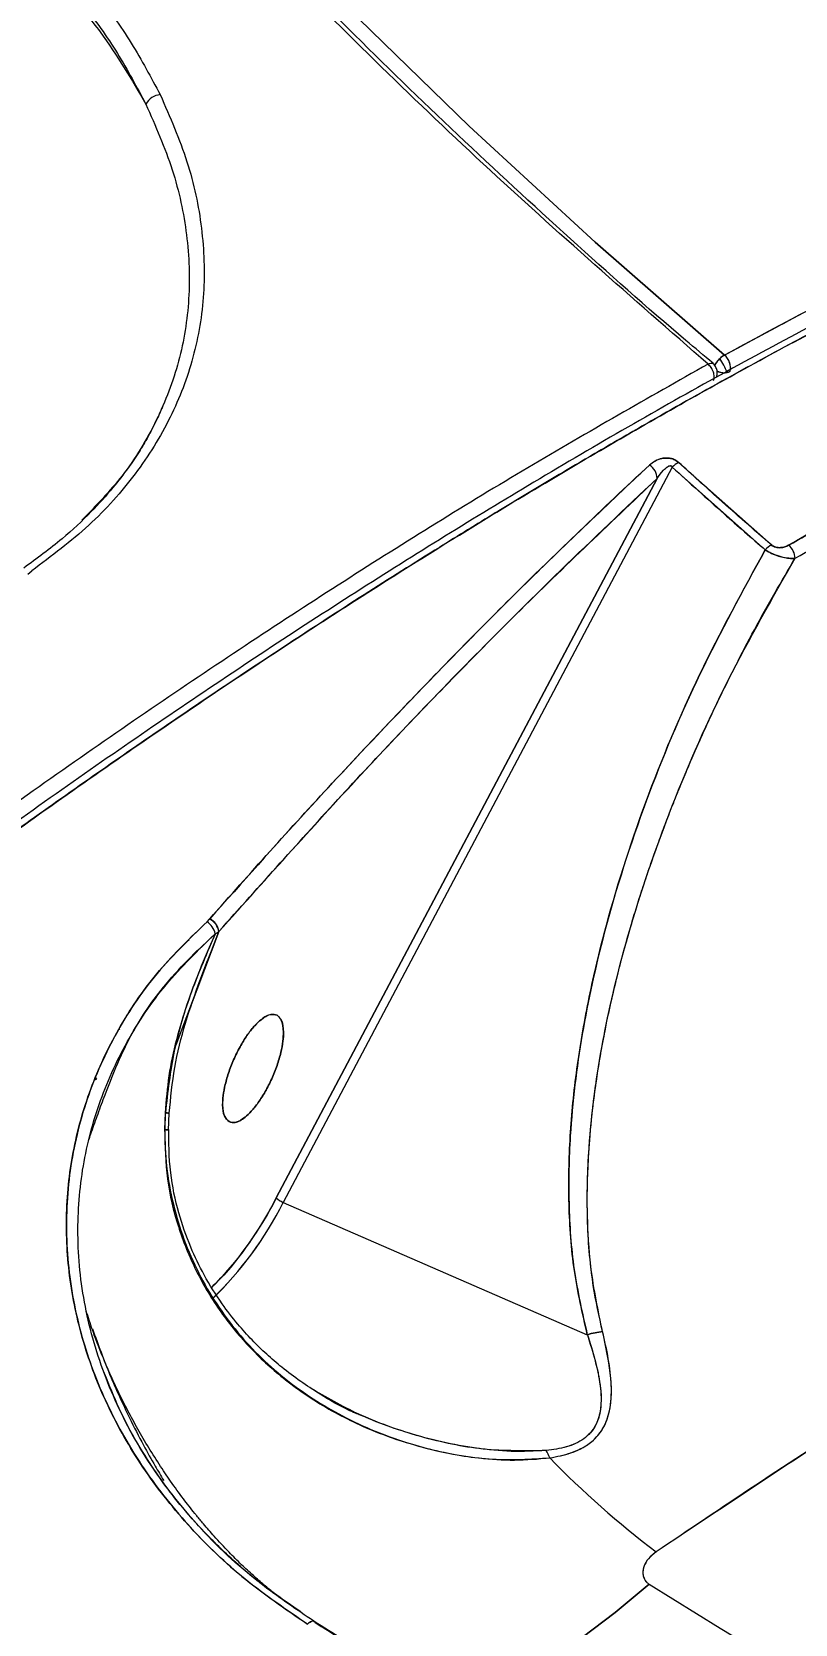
# Model space of a CAD drawing. Header units: millimetres. Extents: x -7083 to 7374, y -8368 to 7509.
# Drawn here: x 1751.3 to 1812.3, y -1959.6 to -1832.3 of the extents above; entities that cross this region are included whole.
import ezdxf

# ---------------------------------------------------------------- set-up
doc = ezdxf.new("R2010")
doc.units = ezdxf.units.MM
for name, color, linetype in [('DIKOM_ОБЪЕКТ', 7, 'Continuous'), ('DIKOM_РАЗМЕР_ЗОНА', 7, 'Continuous'), ('DIKOM_РАЗМЕР_ОБЪЕКТА', 7, 'Continuous')]:
    doc.layers.add(name, color=color, linetype=linetype)
doc.styles.add('style1', font='arial.ttf', dxfattribs={"width": 0.8})
doc.dimstyles.new('1-50', dxfattribs={"dimtxt": 300, "dimasz": 200, "dimexe": 100, "dimexo": 0, "dimgap": 100, "dimtad": 1, "dimtxsty": 'style1', "dimcen": 200, "dimclrd": 7, "dimclre": 7, "dimclrt": 7, "dimadec": 1, "dimazin": 2, "dimtfac": 1, "dimtmove": 0, "dimatfit": 2, "dimfxl": 0, "dimlwd": 25, "dimlwe": 18, "dimarcsym": 0})

# ---------------------------------------------------------------- blocks, each defined once
blk = doc.blocks.new('*D10')
at = {"layer": 'Defpoints', "color": 0, "transparency": 16777216}
for p in [(-5583.43, 647.96), (4593.55, 648.92), (4593.55, -5902.54)]:
    blk.add_point(p, dxfattribs=at)
at = {"layer": 'DIKOM_РАЗМЕР_ОБЪЕКТА', "color": 7, "lineweight": 18, "transparency": 16777216}
for p, q in [((-5583.43, 647.96), (-5583.43, -6002.54)), ((4593.55, 648.92), (4593.55, -6002.54))]:
    blk.add_line(p, q, dxfattribs=at)
at = {"layer": 'DIKOM_РАЗМЕР_ОБЪЕКТА', "color": 7, "lineweight": 25, "transparency": 16777216}
blk.add_line((-5383.43, -5902.54), (4393.55, -5902.54), dxfattribs=at)
at = {"layer": 'DIKOM_РАЗМЕР_ОБЪЕКТА', "color": 7, "transparency": 16777216}
for points in [[(-5383.43, -5869.2), (-5383.43, -5935.87), (-5583.43, -5902.54)], [(4393.55, -5869.2), (4393.55, -5935.87), (4593.55, -5902.54)]]:
    blk.add_solid(points, dxfattribs=at)
at = {"layer": 'DIKOM_РАЗМЕР_ОБЪЕКТА', "color": 7, "transparency": 16777216, "insert": (-226.13, -5649.37), "char_height": 300, "attachment_point": 5, "style": 'style1'}
blk.add_mtext('10150', dxfattribs=at)
blk = doc.blocks.new('*D11')
at = {"layer": 'Defpoints', "color": 0, "transparency": 16777216}
for p in [(-321.71, 5509.06), (-348.71, -4811.52), (5568.58, -4811.52)]:
    blk.add_point(p, dxfattribs=at)
at = {"layer": 'DIKOM_РАЗМЕР_ОБЪЕКТА', "color": 7, "lineweight": 18, "transparency": 16777216}
for p, q in [((-321.71, 5509.06), (5668.58, 5509.06)), ((-348.71, -4811.52), (5668.58, -4811.52))]:
    blk.add_line(p, q, dxfattribs=at)
at = {"layer": 'DIKOM_РАЗМЕР_ОБЪЕКТА', "color": 7, "lineweight": 25, "transparency": 16777216}
blk.add_line((5568.58, 5309.06), (5568.58, -4611.52), dxfattribs=at)
at = {"layer": 'DIKOM_РАЗМЕР_ОБЪЕКТА', "color": 7, "transparency": 16777216}
for points in [[(5535.25, 5309.06), (5601.91, 5309.06), (5568.58, 5509.06)], [(5535.25, -4611.52), (5601.91, -4611.52), (5568.58, -4811.52)]]:
    blk.add_solid(points, dxfattribs=at)
at = {"layer": 'DIKOM_РАЗМЕР_ОБЪЕКТА', "color": 7, "transparency": 16777216, "insert": (5315.31, 775.23), "char_height": 300, "attachment_point": 5, "rotation": 90, "style": 'style1'}
blk.add_mtext('10300', dxfattribs=at)
blk = doc.blocks.new('*D12')
at = {"layer": 'Defpoints', "color": 0, "transparency": 16777216}
for p in [(-621.71, 7509.06), (-373.6, -6811.53), (7273.89, -6811.53)]:
    blk.add_point(p, dxfattribs=at)
at = {"layer": 'DIKOM_РАЗМЕР_ЗОНА', "color": 7, "lineweight": 18, "transparency": 16777216}
for p, q in [((-621.71, 7509.06), (7373.89, 7509.06)), ((-373.6, -6811.53), (7373.89, -6811.53))]:
    blk.add_line(p, q, dxfattribs=at)
at = {"layer": 'DIKOM_РАЗМЕР_ЗОНА', "color": 7, "lineweight": 25, "transparency": 16777216}
blk.add_line((7273.89, 7309.06), (7273.89, -6611.53), dxfattribs=at)
at = {"layer": 'DIKOM_РАЗМЕР_ЗОНА', "color": 7, "transparency": 16777216}
for points in [[(7240.56, 7309.06), (7307.22, 7309.06), (7273.89, 7509.06)], [(7240.56, -6611.53), (7307.22, -6611.53), (7273.89, -6811.53)]]:
    blk.add_solid(points, dxfattribs=at)
at = {"layer": 'DIKOM_РАЗМЕР_ЗОНА', "color": 7, "transparency": 16777216, "insert": (7020.62, 1288.25), "char_height": 300, "attachment_point": 5, "rotation": 90, "style": 'style1'}
blk.add_mtext('14300', dxfattribs=at)
blk = doc.blocks.new('*D13')
at = {"layer": 'Defpoints', "color": 0, "transparency": 16777216}
for p in [(6593.53, 996.24), (-7083.43, 647.96), (6593.53, -8268.31)]:
    blk.add_point(p, dxfattribs=at)
at = {"layer": 'DIKOM_РАЗМЕР_ЗОНА', "color": 7, "lineweight": 18, "transparency": 16777216}
for p, q in [((6593.53, 996.24), (6593.53, -8368.31)), ((-7083.43, 647.96), (-7083.43, -8368.31))]:
    blk.add_line(p, q, dxfattribs=at)
at = {"layer": 'DIKOM_РАЗМЕР_ЗОНА', "color": 7, "lineweight": 25, "transparency": 16777216}
blk.add_line((-6883.43, -8268.31), (6393.53, -8268.31), dxfattribs=at)
at = {"layer": 'DIKOM_РАЗМЕР_ЗОНА', "color": 7, "transparency": 16777216}
for points in [[(-6883.43, -8234.97), (-6883.43, -8301.64), (-7083.43, -8268.31)], [(6393.53, -8234.97), (6393.53, -8301.64), (6593.53, -8268.31)]]:
    blk.add_solid(points, dxfattribs=at)
at = {"layer": 'DIKOM_РАЗМЕР_ЗОНА', "color": 7, "transparency": 16777216, "insert": (322.1, -8015.03), "char_height": 300, "attachment_point": 5, "style": 'style1'}
blk.add_mtext('13650', dxfattribs=at)

msp = doc.modelspace()

# ---------------------------------------------------------------- linework, layer by layer
at = {"layer": 'DIKOM_ОБЪЕКТ', "color": 7, "linetype": 'Continuous', "lineweight": 15}
for p, q in [((1806.884, -1859.555), (1807.117, -1859.473)), ((1805.606, -1860.74), (1805.608, -1860.736)), ((1806.054, -1859.879), (1806.057, -1859.87)), ((1802.503, -1867.115), (1771.383, -1925.894)), ((1809.938, -1873.729), (1802.503, -1867.115)), ((1803.003, -1866.735), (1810.424, -1873.34)), ((1803.293, -1866.997), (1803.294, -1866.994)), ((1770.828, -1925.544), (1801.281, -1868.026)), ((1801.281, -1868.026), (1770.828, -1925.544)), ((1804.074, -1867.704), (1804.079, -1867.692)), ((1750.957, -1875.675), (1751.274, -1875.406)), ((1762.817, -1913.291), (1766.242, -1904.238)), ((1766.242, -1904.238), (1763.324, -1911.952)), ((1764.473, -1908.888), (1766.226, -1904.268)), ((1765.286, -1903.459), (1765.489, -1903.252)), ((1765.489, -1903.252), (1765.514, -1903.222)), ((1766.226, -1904.268), (1765.942, -1904.418)), ((1766.226, -1904.268), (1766.242, -1904.238)), ((1763.844, -1904.971), (1763.829, -1904.958)), ((1763.853, -1904.962), (1763.837, -1904.949)), ((1765.235, -1906.148), (1765.216, -1906.133)), ((1765.239, -1906.136), (1765.222, -1906.121)), ((1771.002, -1911.013), (1770.994, -1911.006)), ((1758.269, -1912.027), (1758.309, -1912.061)), ((1759.123, -1912.75), (1759.126, -1912.752)), ((1762.95, -1912.834), (1762.735, -1913.401)), ((1762.559, -1914.246), (1762.639, -1914.008)), ((1762.623, -1913.941), (1762.667, -1913.815)), ((1756.443, -1916.035), (1756.293, -1916.136)), ((1756.469, -1915.972), (1756.325, -1916.069)), ((1761.936, -1918.735), (1761.898, -1920.075)), ((1762.206, -1920.114), (1762.262, -1918.763)), ((1766.943, -1919.368), (1766.977, -1919.397)), ((1771.383, -1925.894), (1795.704, -1936.478)), ((1765.711, -1933.51), (1765.452, -1933.144)), ((1757.235, -1939.94), (1756.999, -1939.385)), ((1777.672, -1942.941), (1777.772, -1942.985)), ((1773.934, -1959.484), (1773.774, -1959.379)), ((1773.934, -1959.484), (1773.779, -1959.37))]:
    msp.add_line(p, q, dxfattribs=at)
at = {"layer": 'DIKOM_ОБЪЕКТ', "color": 7, "linetype": 'Continuous', "lineweight": 15, "flags": 128}
for points in [[(1654.174, -1625.43), (1658.045, -1638.101), (1662.28, -1650.663), (1666.874, -1663.106), (1671.827, -1675.424), (1677.133, -1687.609), (1682.79, -1699.651), (1688.793, -1711.543), (1695.14, -1723.278), (1701.826, -1734.848), (1708.846, -1746.245), (1716.196, -1757.461), (1723.871, -1768.49), (1731.866, -1779.325), (1740.176, -1789.957), (1748.795, -1800.38), (1757.718, -1810.587), (1766.938, -1820.572), (1776.451, -1830.328), (1786.249, -1839.849), (1796.326, -1849.128), (1806.675, -1858.159)], [(1806.675, -1858.159), (1796.326, -1849.128), (1786.249, -1839.849), (1776.451, -1830.328), (1766.938, -1820.572), (1757.718, -1810.587), (1748.795, -1800.38), (1740.176, -1789.957), (1731.866, -1779.325), (1723.871, -1768.49), (1716.196, -1757.461), (1708.846, -1746.245), (1701.826, -1734.848), (1695.14, -1723.278), (1688.793, -1711.543), (1682.79, -1699.651), (1677.133, -1687.609), (1671.827, -1675.424), (1666.874, -1663.106), (1662.28, -1650.663), (1658.045, -1638.101), (1654.174, -1625.43)], [(1805.363, -1858.881), (1805.486, -1858.824), (1805.594, -1858.797), (1805.684, -1858.801), (1805.75, -1858.835), (1805.751, -1858.835)], [(1761.956, -1918.735), (1762.145, -1918.75), (1762.246, -1918.76), (1762.255, -1918.765), (1762.173, -1918.766), (1762.021, -1918.762)], [(1800.645, -1956.414), (1797.94, -1958.689), (1795.284, -1960.684), (1792.697, -1962.382), (1790.201, -1963.769), (1787.814, -1964.836), (1785.555, -1965.573), (1783.441, -1965.976), (1781.49, -1966.04), (1780.406, -1965.917)], [(1780.828, -1965.98), (1781.49, -1966.04), (1783.441, -1965.976), (1785.555, -1965.573), (1787.814, -1964.836), (1790.201, -1963.769), (1792.697, -1962.382), (1795.284, -1960.684), (1797.94, -1958.689), (1800.645, -1956.414)], [(1773.853, -1959.372), (1773.808, -1959.356), (1773.754, -1959.353), (1773.694, -1959.364), (1773.628, -1959.389), (1773.558, -1959.427), (1773.483, -1959.477), (1773.407, -1959.539), (1773.329, -1959.612)], [(1773.329, -1959.612), (1773.433, -1959.517), (1773.535, -1959.441), (1773.63, -1959.388), (1773.717, -1959.358), (1773.793, -1959.353), (1773.856, -1959.373), (1773.903, -1959.417), (1773.934, -1959.484)]]:
    msp.add_lwpolyline(points, dxfattribs=at)
at = {"layer": 'DIKOM_ОБЪЕКТ', "color": 7, "linetype": 'Continuous', "lineweight": 15}
for centre, radius, start, end in [((1761.684, -1838.809), 1.475, 95.64183, 151.00516), ((1807.869, -1860.121), 2.297, 121.31652, 150.55202), ((1808.066, -1860.28), 2.546, 133.56914, 149.55815), ((1807.566, -1859.715), 1.793, 119.79549, 134.45791), ((1801.83, -1861.436), 5.392, 20.41978, 33.81613), ((1805.865, -1859.163), 1.291, 346.07976, 51.08191), ((1806.635, -1858.365), 1.208, 242.43473, 293.50915), ((1800.045, -1868.017), 1.237, 359.59056, 59.64385), ((1803.88, -1868.408), 1.889, 117.66553, 136.79021), ((1811.336, -1874.978), 1.875, 119.09851, 138.2168), ((1810.894, -1874.466), 1.437, 2.47255, 50.54909), ((1764.422, -1904.755), 1.558, 12.48737, 56.3109), ((1764.926, -1904.435), 1.311, 7.32898, 64.57387), ((1764.915, -1904.42), 1.339, 7.808, 63.43779), ((1761.861, -1921.445), 2.712, 81.49839, 87.99159), ((1745.841, -1912.966), 27.974, 315.02301, 333.27994), ((1746.501, -1913.523), 27.787, 313.66728, 333.56486), ((1745.902, -1913.083), 28.52, 313.95141, 333.3094), ((1772.033, -1924.248), 1.769, 227.07963, 248.43408), ((2028.676, -1547.641), 498.672, 229.88716, 263.07701), ((2028.652, -1547.698), 498.613, 229.88513, 263.07904), ((2027.699, -1549.581), 497.897, 229.84923, 246.03354), ((2027.772, -1549.482), 498.02, 229.85012, 243.42686), ((1790.177, -1947.157), 2.653, 18.34131, 32.36416), ((1848.358, -1891.927), 77.828, 224.33976, 232.70639), ((2051.727, -1556.955), 471.815, 237.84844, 255.11573), ((2031.518, -1549.654), 484.004, 237.83484, 238.15364), ((1773.76, -1959.525), 0.179, 13.24971, 58.63453), ((2031.629, -1549.719), 484.06, 237.83484, 238.10754)]:
    msp.add_arc(centre, radius, start, end, dxfattribs=at)
for points, knots in [([(1769.039, -1635.099), (1763.906, -1633.956), (1753.633, -1631.667), (1737.283, -1628.937), (1720.281, -1626.732), (1702.6, -1625.11), (1684.302, -1624.065), (1665.431, -1623.606), (1646.036, -1623.738), (1626.169, -1624.462), (1605.881, -1625.781), (1587.556, -1627.476), (1571.314, -1629.342), (1557.214, -1631.209), (1542.878, -1633.358), (1528.322, -1635.795), (1513.563, -1638.524), (1498.62, -1641.55), (1481.463, -1645.328), (1462.066, -1650.015), (1440.447, -1655.789), (1418.67, -1662.172), (1396.806, -1669.164), (1379.803, -1675.073), (1367.611, -1679.543), (1360.174, -1682.345), (1352.755, -1685.215), (1345.358, -1688.153), (1337.984, -1691.158), (1330.639, -1694.231), (1319.021, -1699.219), (1303.264, -1706.316), (1284.272, -1715.49), (1266.243, -1724.797), (1249.187, -1734.183), (1232.591, -1743.927), (1216.515, -1754.01), (1201.021, -1764.412), (1186.171, -1775.111), (1172.026, -1786.083), (1158.649, -1797.3), (1146.101, -1808.734), (1134.444, -1820.355), (1123.74, -1832.131), (1114.041, -1844.027), (1105.432, -1856.005), (1097.859, -1868.038), (1093.836, -1876.009), (1091.817, -1880.01)], [0, 0, 0, 0, 0.0248239, 0.0496902, 0.074599, 0.0995502, 0.1245438, 0.1495798, 0.1746582, 0.1997791, 0.2249424, 0.2501481, 0.2668666, 0.2837596, 0.3008272, 0.3180694, 0.3354861, 0.3530774, 0.3708432, 0.3960072, 0.4215132, 0.4473613, 0.4735514, 0.5000836, 0.5092169, 0.5183856, 0.5275897, 0.5368291, 0.5461038, 0.5554139, 0.5647593, 0.5906387, 0.6167852, 0.6407872, 0.66501, 0.6894536, 0.714118, 0.7390032, 0.7641093, 0.7894361, 0.8149838, 0.8407523, 0.8667415, 0.8929516, 0.9193825, 0.9460342, 0.9729067, 1, 1, 1, 1]), ([(1805.766, -1858.814), (1805.037, -1858.205), (1801.156, -1854.964), (1794.33, -1848.888), (1785.302, -1840.58), (1776.509, -1832.056), (1767.932, -1823.339), (1759.583, -1814.429), (1751.466, -1805.332), (1743.586, -1796.051), (1735.947, -1786.592), (1728.554, -1776.958), (1721.411, -1767.154), (1714.524, -1757.186), (1707.896, -1747.058), (1701.53, -1736.774), (1695.433, -1726.342), (1689.606, -1715.764), (1684.054, -1705.047), (1678.781, -1694.197), (1673.79, -1683.218), (1669.084, -1672.116), (1664.669, -1660.896), (1660.536, -1649.568), (1656.732, -1638.125), (1654.219, -1630.157), (1653.062, -1625.983), (1652.979, -1625.682)], [0, 0, 0, 0, 0.0098387, 0.0523696, 0.0949351, 0.1375348, 0.1801685, 0.2228359, 0.2655371, 0.3082719, 0.3510402, 0.3938421, 0.4366776, 0.4795467, 0.5224496, 0.5653863, 0.608357, 0.6513618, 0.6944007, 0.737474, 0.7805818, 0.8237242, 0.8669014, 0.9101135, 0.9533607, 0.9966431, 1, 1, 1, 1]), ([(1967.945, -1839.643), (1966.74, -1838.536), (1963.757, -1835.794), (1958.311, -1832.235), (1951.751, -1828.845), (1944.644, -1826.192), (1937.043, -1824.241), (1928.778, -1822.972), (1919.818, -1822.428), (1910.122, -1822.671), (1899.877, -1823.718), (1889.138, -1825.568), (1877.964, -1828.209), (1866.619, -1831.557), (1855.134, -1835.555), (1843.532, -1840.154), (1831.58, -1845.447), (1819.309, -1851.38), (1810.891, -1855.897), (1806.675, -1858.159)], [0, 0, 0, 0, 0.0399849, 0.0989748, 0.1579451, 0.2165853, 0.2750222, 0.3333799, 0.3953237, 0.4574633, 0.5199502, 0.5825416, 0.6447549, 0.7067346, 0.7650919, 0.8234955, 0.8820683, 0.9409369, 1, 1, 1, 1]), ([(1806.675, -1858.159), (1809.574, -1856.593), (1815.514, -1853.384), (1824.474, -1848.873), (1833.709, -1844.495), (1842.77, -1840.514), (1851.624, -1836.93), (1859.876, -1833.881), (1865.577, -1831.979), (1868.769, -1830.977), (1869.776, -1830.665), (1870.785, -1830.359), (1871.794, -1830.057), (1872.803, -1829.76), (1876.306, -1828.746), (1882.015, -1827.229), (1889.567, -1825.548), (1896.347, -1824.324), (1902.397, -1823.479), (1907.754, -1822.942), (1912.457, -1822.647), (1916.542, -1822.534), (1920.041, -1822.552), (1922.863, -1822.649), (1925.09, -1822.78), (1926.742, -1822.908), (1927.856, -1823.011), (1928.465, -1823.073), (1928.7, -1823.097), (1928.797, -1823.107), (1928.838, -1823.112), (1928.855, -1823.114), (1928.861, -1823.114), (1928.862, -1823.114)], [0, 0, 0, 0, 0.0608182, 0.1246156, 0.1913922, 0.2611479, 0.3249981, 0.3911554, 0.4512829, 0.4592893, 0.4673265, 0.4753942, 0.4834926, 0.4916217, 0.4997813, 0.5683783, 0.6320835, 0.6908971, 0.7448188, 0.7938486, 0.8379864, 0.8772321, 0.9115857, 0.941047, 0.9620139, 0.9795288, 0.9920864, 0.9967648, 0.9986594, 0.9994613, 0.9998079, 0.9999593, 1, 1, 1, 1]), ([(1950.777, -1829.242), (1949.932, -1828.89), (1947.413, -1827.842), (1942.578, -1826.389), (1936.24, -1824.941), (1929.154, -1823.959), (1920.811, -1823.44), (1911.049, -1823.639), (1899.711, -1824.832), (1887.787, -1826.999), (1875.314, -1830.13), (1862.333, -1834.215), (1848.874, -1839.242), (1834.975, -1845.196), (1820.663, -1852.069), (1805.99, -1859.833), (1791.333, -1868.275), (1776.768, -1877.297), (1762.339, -1886.821), (1749.397, -1895.877), (1738.053, -1904.18), (1730.761, -1909.701), (1725.895, -1913.461), (1723.26, -1915.514), (1720.185, -1917.931), (1716.406, -1920.935), (1711.852, -1924.599), (1708.555, -1927.305), (1706.78, -1928.762)], [0, 0, 0, 0, 0.0167913, 0.0500783, 0.0897032, 0.1293262, 0.1689465, 0.2229673, 0.2770175, 0.3311422, 0.3851566, 0.4391648, 0.4931715, 0.5471747, 0.6011883, 0.655312, 0.7093233, 0.7597225, 0.8101204, 0.8605178, 0.8937812, 0.9267707, 0.9351442, 0.9434714, 0.9536594, 0.9664938, 0.9819562, 1, 1, 1, 1]), ([(1707.384, -1929.014), (1712.231, -1925.068), (1721.907, -1917.192), (1736.319, -1906.135), (1750.583, -1895.684), (1764.68, -1885.894), (1778.612, -1876.752), (1792.116, -1868.423), (1805.195, -1860.872), (1817.813, -1854.091), (1830.16, -1847.968), (1842.178, -1842.528), (1854.09, -1837.676), (1865.878, -1833.451), (1877.513, -1829.911), (1888.763, -1827.141), (1899.58, -1825.16), (1909.904, -1823.984), (1919.497, -1823.617), (1928.382, -1824.002), (1936.599, -1825.081), (1944.315, -1826.876), (1951.575, -1829.33), (1955.964, -1831.563), (1958.164, -1832.683)], [0, 0, 0, 0, 0.047001, 0.093823, 0.1404084, 0.1868699, 0.2333175, 0.2798609, 0.3239334, 0.3682526, 0.4124171, 0.4563616, 0.5001812, 0.5466227, 0.5931373, 0.6398363, 0.6868178, 0.7336782, 0.7802874, 0.8241053, 0.8678929, 0.911742, 0.9557457, 1, 1, 1, 1]), ([(1958.164, -1832.683), (1955.935, -1831.55), (1951.437, -1829.264), (1943.903, -1826.747), (1936.66, -1825.12), (1929.882, -1824.206), (1925.293, -1823.879), (1922.102, -1823.774), (1920.429, -1823.744), (1918.734, -1823.74), (1917.018, -1823.761), (1915.281, -1823.808), (1911.984, -1823.944), (1906.934, -1824.315), (1899.87, -1825.18), (1892.236, -1826.483), (1884.356, -1828.2), (1876.273, -1830.314), (1868.379, -1832.695), (1862.756, -1834.599), (1859.654, -1835.708), (1858.876, -1835.989), (1858.094, -1836.273), (1857.308, -1836.562), (1856.519, -1836.855), (1855.725, -1837.152), (1854.928, -1837.453), (1853.729, -1837.91), (1851.913, -1838.612), (1849.26, -1839.663), (1845.936, -1841.02), (1841.924, -1842.715), (1837.202, -1844.789), (1831.761, -1847.281), (1825.581, -1850.24), (1819.341, -1853.37), (1813.157, -1856.601), (1807.147, -1859.854), (1802.32, -1862.562), (1798.827, -1864.567), (1796.806, -1865.739), (1794.747, -1866.947), (1792.648, -1868.19), (1790.511, -1869.47), (1788.335, -1870.787), (1786.119, -1872.143), (1780.626, -1875.539), (1771.959, -1881.075), (1760.202, -1888.975), (1748.82, -1896.981), (1737.841, -1905.027), (1727.29, -1913.059), (1717.188, -1920.999), (1710.598, -1926.387), (1707.384, -1929.014)], [0, 0, 0, 0, 0.0448233, 0.0904084, 0.1367554, 0.1677635, 0.1991034, 0.2073667, 0.2156528, 0.2239616, 0.2322932, 0.2406475, 0.2490247, 0.279393, 0.3112487, 0.3445917, 0.3794221, 0.4113036, 0.4443369, 0.4743594, 0.4773563, 0.4803617, 0.4833758, 0.4863985, 0.4894298, 0.4924696, 0.4955181, 0.4985752, 0.5062018, 0.5162332, 0.5286695, 0.543639, 0.561052, 0.5809084, 0.6032081, 0.6279513, 0.6476494, 0.6686615, 0.6909876, 0.6978166, 0.7047597, 0.7118169, 0.7189881, 0.7262734, 0.7336728, 0.7411863, 0.7488139, 0.7894231, 0.8284573, 0.8659162, 0.9018, 0.9361086, 0.9688419, 1, 1, 1, 1]), ([(1753.033, -1825.325), (1754.18, -1826.606), (1756.473, -1829.169), (1759.332, -1833.205), (1760.803, -1835.963), (1761.539, -1837.341)], [0, 0, 0, 0, 0.3332234, 0.6667398, 1, 1, 1, 1]), ([(1752.046, -1826.295), (1753.173, -1827.556), (1755.419, -1830.07), (1758.226, -1834.033), (1759.669, -1836.738), (1760.393, -1838.094)], [0, 0, 0, 0, 0.3340171, 0.6659828, 1, 1, 1, 1]), ([(1751.869, -1826.766), (1752.743, -1827.671), (1754.488, -1829.477), (1757.541, -1833.225), (1759.255, -1836.151), (1760.394, -1838.094)], [0, 0, 0, 0, 0.2519518, 0.5032918, 1, 1, 1, 1]), ([(1761.539, -1837.341), (1762.321, -1839.126), (1763.879, -1842.682), (1764.992, -1848.028), (1765.174, -1853.276), (1764.33, -1858.354), (1762.493, -1863.202), (1759.677, -1867.71), (1755.995, -1871.867), (1752.849, -1874.225), (1751.274, -1875.406)], [0, 0, 0, 0, 0.1258841, 0.2507513, 0.3753422, 0.5006865, 0.6251008, 0.7504822, 0.8750158, 1, 1, 1, 1]), ([(1760.393, -1838.094), (1761.162, -1839.842), (1762.692, -1843.324), (1763.794, -1848.561), (1763.984, -1853.703), (1763.175, -1858.683), (1761.368, -1863.425), (1758.793, -1867.718), (1756.399, -1870.205), (1755.277, -1871.369)], [0, 0, 0, 0, 0.1462072, 0.2912405, 0.4359488, 0.5815384, 0.7260446, 0.8716787, 1, 1, 1, 1]), ([(1856.708, -1850.927), (1852.659, -1852.68), (1844.566, -1856.183), (1832.933, -1861.887), (1822.017, -1867.594), (1815.213, -1871.434), (1811.807, -1873.356)], [0, 0, 0, 0, 0.2802032, 0.5599223, 0.7797709, 1, 1, 1, 1]), ([(1811.807, -1873.356), (1813.679, -1872.292), (1817.19, -1870.297), (1822.06, -1867.631), (1826.045, -1865.503), (1829.223, -1863.843), (1831.204, -1862.827), (1832.382, -1862.228), (1832.91, -1861.96), (1833.404, -1861.711), (1833.866, -1861.478), (1834.295, -1861.263), (1837.304, -1859.758), (1842.627, -1857.177), (1849.961, -1853.808), (1854.535, -1851.855), (1856.708, -1850.927)], [0, 0, 0, 0, 0.1208222, 0.2266491, 0.3174807, 0.3821913, 0.4363213, 0.4487498, 0.4604525, 0.4714295, 0.4816807, 0.4912061, 0.5000058, 0.6824332, 0.8490978, 1, 1, 1, 1]), ([(1812.33, -1874.404), (1816.652, -1871.975), (1825.288, -1867.121), (1837.015, -1861.154), (1847.653, -1856.093), (1853.993, -1853.365), (1857.166, -1852)], [0, 0, 0, 0, 0.2801994, 0.5599177, 0.7797677, 1, 1, 1, 1]), ([(1807.117, -1859.473), (1807.141, -1859.376), (1807.179, -1859.219), (1807.151, -1858.977), (1807.099, -1858.78), (1807.021, -1858.596), (1806.887, -1858.369), (1806.759, -1858.242), (1806.675, -1858.159)], [0, 0, 0, 0, 0.2394613, 0.3814144, 0.4999735, 0.6420124, 0.7645407, 1, 1, 1, 1]), ([(1805.363, -1858.881), (1800.576, -1861.587), (1790.995, -1867.004), (1776.271, -1876.139), (1761.324, -1885.997), (1746.166, -1896.627), (1730.844, -1907.986), (1715.398, -1920.05), (1699.871, -1932.789), (1684.303, -1946.172), (1668.739, -1960.165), (1654.971, -1973.088), (1642.977, -1984.747), (1632.707, -1995.009), (1622.409, -2005.584), (1612.1, -2016.465), (1601.796, -2027.643), (1591.514, -2039.11), (1579.883, -2052.446), (1566.974, -2067.759), (1552.901, -2085.136), (1539.051, -2102.959), (1525.482, -2121.185), (1515.201, -2135.623), (1507.963, -2146.109), (1503.591, -2152.546), (1499.272, -2159.011), (1495.01, -2165.501), (1490.807, -2172.012), (1486.665, -2178.544), (1480.186, -2188.946), (1471.591, -2203.242), (1461.586, -2220.823), (1452.434, -2237.851), (1444.11, -2254.287), (1436.361, -2270.625), (1429.227, -2286.815), (1422.744, -2302.806), (1416.949, -2318.543), (1411.878, -2333.973), (1407.567, -2349.041), (1404.048, -2363.69), (1401.353, -2377.862), (1399.513, -2391.5), (1398.551, -2404.55), (1398.514, -2416.933), (1399.34, -2428.672), (1400.688, -2435.798), (1401.364, -2439.376)], [0, 0, 0, 0, 0.0248239, 0.0496902, 0.074599, 0.0995502, 0.1245438, 0.1495798, 0.1746582, 0.1997791, 0.2249424, 0.2501481, 0.2668666, 0.2837596, 0.3008272, 0.3180694, 0.3354861, 0.3530774, 0.3708432, 0.3960072, 0.4215132, 0.4473613, 0.4735514, 0.5000836, 0.5092169, 0.5183856, 0.5275897, 0.5368291, 0.5461038, 0.5554139, 0.5647593, 0.5906387, 0.6167852, 0.6407872, 0.66501, 0.6894536, 0.714118, 0.7390032, 0.7641093, 0.7894361, 0.8149838, 0.8407523, 0.8667415, 0.8929516, 0.9193825, 0.9460342, 0.9729067, 1, 1, 1, 1]), ([(1805.808, -1860.194), (1805.832, -1860.096), (1805.869, -1859.94), (1805.84, -1859.698), (1805.787, -1859.502), (1805.709, -1859.317), (1805.574, -1859.09), (1805.447, -1858.964), (1805.363, -1858.881)], [0, 0, 0, 0, 0.2394568, 0.3814817, 0.4999643, 0.6428648, 0.7660996, 1, 1, 1, 1]), ([(1806.028, -1859.937), (1806.044, -1859.9), (1806.105, -1859.761), (1806.111, -1859.478), (1806.011, -1859.145), (1805.868, -1858.917), (1805.756, -1858.845), (1805.743, -1858.837)], [0, 0, 0, 0, 0.1011319, 0.3725212, 0.6714244, 0.9629133, 1, 1, 1, 1]), ([(1806.076, -1859.429), (1806.149, -1859.462), (1806.309, -1859.533), (1806.597, -1859.584), (1806.783, -1859.565), (1806.884, -1859.555)], [0, 0, 0, 0, 0.2749911, 0.6073147, 1, 1, 1, 1]), ([(1761.715, -1862.315), (1761.547, -1862.697), (1761.195, -1863.495), (1760.581, -1864.693), (1759.848, -1865.932), (1758.915, -1867.293), (1757.675, -1868.899), (1755.938, -1870.817), (1753.616, -1873.002), (1751.674, -1874.42), (1750.625, -1875.186)], [0, 0, 0, 0, 0.0840138, 0.1755675, 0.2588516, 0.3485202, 0.4670805, 0.6146826, 0.7918189, 1, 1, 1, 1]), ([(1765.514, -1903.222), (1767.115, -1901.418), (1770.379, -1897.739), (1775.369, -1892.295), (1780.365, -1886.985), (1785.254, -1881.933), (1790.126, -1877.037), (1795.253, -1872.023), (1798.813, -1868.689), (1800.67, -1866.95)], [0, 0, 0, 0, 0.1361641, 0.2776814, 0.4245446, 0.5614686, 0.6943977, 0.8405802, 1, 1, 1, 1]), ([(1800.67, -1866.95), (1797.387, -1870.049), (1790.84, -1876.229), (1781.682, -1885.569), (1773.242, -1894.549), (1768.089, -1900.333), (1765.514, -1903.222)], [0, 0, 0, 0, 0.2815825, 0.561653, 0.7810031, 1, 1, 1, 1]), ([(1803.003, -1866.735), (1802.91, -1866.663), (1802.725, -1866.52), (1802.36, -1866.404), (1802.002, -1866.377), (1801.34, -1866.458), (1800.967, -1866.731), (1800.67, -1866.95)], [0, 0, 0, 0, 0.1258741, 0.2517812, 0.3770568, 0.5032604, 1, 1, 1, 1]), ([(1800.67, -1866.95), (1800.808, -1866.838), (1801.085, -1866.614), (1801.564, -1866.431), (1802.006, -1866.376), (1802.364, -1866.406), (1802.725, -1866.519), (1802.91, -1866.663), (1803.003, -1866.735)], [0, 0, 0, 0, 0.2484431, 0.4980401, 0.6301632, 0.7486231, 0.8742741, 1, 1, 1, 1]), ([(1801.281, -1868.026), (1801.445, -1867.799), (1801.69, -1867.458), (1802.035, -1867.135), (1802.226, -1867.027), (1802.317, -1866.999), (1802.379, -1866.999), (1802.415, -1867.01), (1802.447, -1867.027), (1802.481, -1867.061), (1802.496, -1867.096), (1802.503, -1867.115)], [0, 0, 0, 0, 0.4992253, 0.7484701, 0.8193887, 0.8732512, 0.905067, 0.9196069, 0.9339353, 0.9641764, 1, 1, 1, 1]), ([(1801.281, -1868.026), (1801.453, -1867.785), (1801.685, -1867.46), (1802.043, -1867.136), (1802.22, -1867.022), (1802.336, -1866.999), (1802.383, -1867), (1802.425, -1867.013), (1802.459, -1867.037), (1802.486, -1867.072), (1802.498, -1867.1), (1802.503, -1867.115)], [0, 0, 0, 0, 0.525844, 0.707199, 0.8491921, 0.877176, 0.9018799, 0.9246374, 0.9473397, 0.9719599, 1, 1, 1, 1]), ([(1802.503, -1867.115), (1803.878, -1868.364), (1806.332, -1870.594), (1808.836, -1872.771), (1809.938, -1873.729)], [0, 0, 0, 0, 0.5599973, 1, 1, 1, 1]), ([(1810.424, -1873.34), (1809.026, -1872.121), (1806.528, -1869.945), (1804.08, -1867.716), (1803.003, -1866.735)], [0, 0, 0, 0, 0.5599975, 1, 1, 1, 1]), ([(1766.242, -1904.238), (1769.509, -1900.578), (1776.05, -1893.248), (1785.162, -1883.715), (1793.58, -1875.282), (1798.71, -1870.448), (1801.281, -1868.026)], [0, 0, 0, 0, 0.278766, 0.5582141, 0.7786042, 1, 1, 1, 1]), ([(1766.242, -1904.238), (1770.148, -1899.878), (1777.961, -1891.156), (1789.661, -1879.063), (1797.409, -1871.704), (1801.281, -1868.026)], [0, 0, 0, 0, 0.3333679, 0.6667711, 1, 1, 1, 1]), ([(1795.704, -1936.478), (1795.316, -1934.786), (1794.533, -1931.373), (1794.166, -1926.028), (1794.266, -1920.632), (1794.817, -1915.212), (1795.74, -1909.807), (1797.411, -1902.651), (1800.237, -1893.864), (1804.535, -1883.582), (1808.134, -1877.019), (1809.938, -1873.729)], [0, 0, 0, 0, 0.0822336, 0.1658699, 0.2501966, 0.3328846, 0.4168116, 0.5012067, 0.6673591, 0.8332912, 1, 1, 1, 1]), ([(1809.938, -1873.729), (1808.143, -1877.003), (1804.556, -1883.544), (1800.257, -1893.809), (1797.146, -1903.467), (1795.175, -1912.43), (1794.289, -1919.664), (1794.165, -1925.956), (1794.523, -1931.309), (1795.309, -1934.75), (1795.704, -1936.478)], [0, 0, 0, 0, 0.1659528, 0.3315065, 0.4981018, 0.6237948, 0.7494779, 0.8327978, 0.9160584, 1, 1, 1, 1]), ([(1812.33, -1874.404), (1812.169, -1874.411), (1811.846, -1874.426), (1811.217, -1874.309), (1810.653, -1874.114), (1810.224, -1873.907), (1810.034, -1873.788), (1809.938, -1873.729)], [0, 0, 0, 0, 0.2498705, 0.4990039, 0.7482439, 0.8739244, 1, 1, 1, 1]), ([(1809.938, -1873.729), (1810.104, -1873.828), (1810.43, -1874.023), (1810.98, -1874.233), (1811.496, -1874.366), (1811.959, -1874.426), (1812.209, -1874.411), (1812.33, -1874.404)], [0, 0, 0, 0, 0.2123937, 0.4174839, 0.6054243, 0.8087327, 1, 1, 1, 1]), ([(1810.424, -1873.34), (1810.476, -1873.378), (1810.579, -1873.455), (1810.772, -1873.526), (1810.972, -1873.56), (1811.229, -1873.559), (1811.525, -1873.498), (1811.714, -1873.403), (1811.807, -1873.356)], [0, 0, 0, 0, 0.1254032, 0.2508194, 0.3707508, 0.5018033, 0.7514207, 1, 1, 1, 1]), ([(1811.807, -1873.356), (1811.609, -1873.447), (1811.312, -1873.582), (1810.838, -1873.55), (1810.578, -1873.455), (1810.476, -1873.378), (1810.424, -1873.34)], [0, 0, 0, 0, 0.4978363, 0.7482738, 0.8740566, 1, 1, 1, 1]), ([(1796.924, -1936.23), (1796.653, -1935.002), (1796.089, -1932.448), (1795.734, -1928.55), (1795.666, -1924.514), (1795.867, -1920.832), (1796.246, -1917.347), (1796.725, -1914.2), (1797.336, -1911.037), (1798.073, -1907.848), (1798.764, -1905.262), (1799.362, -1903.219), (1799.81, -1901.764), (1800.313, -1900.212), (1800.875, -1898.564), (1801.355, -1897.223), (1801.735, -1896.197), (1802, -1895.494), (1802.296, -1894.726), (1802.624, -1893.892), (1803.06, -1892.807), (1803.551, -1891.621), (1804.039, -1890.481), (1804.341, -1889.79), (1804.498, -1889.434), (1804.556, -1889.303), (1805.09, -1888.105), (1806.068, -1885.987), (1807.563, -1882.965), (1809.084, -1880.065), (1810.666, -1877.208), (1811.789, -1875.317), (1812.33, -1874.404)], [0, 0, 0, 0, 0.0602499, 0.1253526, 0.1855095, 0.2507006, 0.29815, 0.3490194, 0.3985402, 0.4471889, 0.4999098, 0.5215243, 0.5447654, 0.5696319, 0.5961221, 0.6242335, 0.6345412, 0.6459397, 0.6584282, 0.672006, 0.6866721, 0.7115252, 0.7302516, 0.7428582, 0.7457014, 0.7478655, 0.7493504, 0.8050794, 0.8533099, 0.9014189, 0.9524315, 1, 1, 1, 1]), ([(1796.924, -1936.23), (1796.57, -1934.53), (1795.862, -1931.136), (1795.626, -1925.865), (1795.886, -1919.661), (1796.923, -1912.527), (1799.067, -1903.692), (1802.348, -1894.175), (1806.81, -1884.065), (1810.488, -1877.627), (1812.33, -1874.404)], [0, 0, 0, 0, 0.083153, 0.165916, 0.2489769, 0.3745649, 0.5004148, 0.6673628, 0.8334391, 1, 1, 1, 1]), ([(1991.073, -1900.008), (1988.694, -1898.792), (1983.944, -1896.364), (1975.875, -1893.86), (1967.146, -1892.196), (1957.706, -1891.459), (1947.629, -1891.63), (1936.968, -1892.709), (1925.772, -1894.675), (1914.047, -1897.527), (1901.797, -1901.262), (1888.837, -1905.96), (1875.223, -1911.645), (1861.021, -1918.329), (1846.513, -1925.879), (1831.701, -1934.308), (1816.602, -1943.545), (1806.346, -1950.403), (1801.203, -1953.842)], [0, 0, 0, 0, 0.0616329, 0.1230853, 0.1845507, 0.2462221, 0.3078883, 0.3691683, 0.4302475, 0.4913089, 0.5525329, 0.6141027, 0.6788188, 0.7431225, 0.807189, 0.8712221, 0.9354236, 1, 1, 1, 1]), ([(1990.641, -1899.767), (1989.28, -1899.057), (1986.554, -1897.633), (1982.134, -1895.872), (1977.488, -1894.393), (1972.61, -1893.225), (1967.498, -1892.358), (1962.111, -1891.789), (1956.933, -1891.552), (1952.025, -1891.565), (1947.441, -1891.757), (1942.64, -1892.14), (1937.716, -1892.714), (1933.46, -1893.356), (1929.948, -1893.973), (1927.137, -1894.515), (1924.245, -1895.123), (1921.269, -1895.798), (1918.209, -1896.545), (1915.065, -1897.365), (1911.249, -1898.423), (1906.667, -1899.789), (1901.214, -1901.553), (1895.406, -1903.582), (1889.416, -1905.831), (1883.902, -1908.041), (1878.909, -1910.144), (1874.503, -1912.077), (1869.597, -1914.311), (1865.941, -1916.044), (1863.421, -1917.268), (1862.581, -1917.678), (1861.727, -1918.098), (1860.86, -1918.527), (1859.978, -1918.966), (1858.937, -1919.487), (1857.573, -1920.176), (1855.721, -1921.121), (1853.36, -1922.342), (1850.484, -1923.855), (1847.224, -1925.605), (1843.938, -1927.405), (1840.161, -1929.514), (1836.155, -1931.8), (1831.5, -1934.522), (1825.453, -1938.144), (1817.947, -1942.801), (1809.398, -1948.313), (1803.864, -1952.047), (1801.203, -1953.842)], [0, 0, 0, 0, 0.0356099, 0.0713872, 0.1073338, 0.1429089, 0.1783702, 0.2143467, 0.2508402, 0.2779122, 0.3055302, 0.333695, 0.3624074, 0.3899729, 0.4049442, 0.4201751, 0.4356657, 0.4514162, 0.4674266, 0.483697, 0.5002277, 0.5259928, 0.5530553, 0.5814159, 0.6110753, 0.6394003, 0.6596954, 0.6811189, 0.7006087, 0.7272294, 0.7309596, 0.7347465, 0.7385898, 0.7424897, 0.7464462, 0.7504593, 0.7564866, 0.7647492, 0.7752474, 0.7879816, 0.802952, 0.8183428, 0.8312156, 0.8524192, 0.8705211, 0.8915209, 0.9303476, 0.9665079, 1, 1, 1, 1]), ([(1765.286, -1903.459), (1763.813, -1904.894), (1760.872, -1907.761), (1757.608, -1912.818), (1755.298, -1918.269), (1754.07, -1924.057), (1753.94, -1929.99), (1754.898, -1935.833), (1756.854, -1941.415), (1759.697, -1946.641), (1763.43, -1951.49), (1767.93, -1955.919), (1771.53, -1958.382), (1773.329, -1959.612)], [0, 0, 0, 0, 0.0934376, 0.1866567, 0.280333, 0.3733227, 0.4670052, 0.5599255, 0.6480411, 0.7358471, 0.8234841, 0.9117962, 1, 1, 1, 1]), ([(1773.329, -1959.612), (1771.621, -1958.449), (1768.206, -1956.122), (1763.879, -1951.964), (1760.235, -1947.417), (1757.384, -1942.517), (1755.36, -1937.38), (1754.196, -1932.094), (1753.909, -1926.772), (1754.507, -1921.531), (1755.966, -1916.469), (1758.274, -1911.701), (1761.33, -1907.273), (1763.969, -1904.729), (1765.286, -1903.459)], [0, 0, 0, 0, 0.0836032, 0.1671704, 0.2505497, 0.333847, 0.4171342, 0.5001806, 0.5837088, 0.6670449, 0.7499138, 0.8335011, 0.9169366, 1, 1, 1, 1]), ([(1764.708, -1908.196), (1764.927, -1907.618), (1765.423, -1906.305), (1765.938, -1904.999), (1766.226, -1904.268)], [0, 0, 0, 0, 0.4401576, 1, 1, 1, 1]), ([(1765.489, -1903.252), (1765.453, -1903.292), (1765.39, -1903.364), (1765.317, -1903.43), (1765.286, -1903.459)], [0, 0, 0, 0, 0.5600605, 1, 1, 1, 1]), ([(1765.514, -1903.222), (1765.509, -1903.228), (1765.501, -1903.237), (1765.492, -1903.247), (1765.489, -1903.252)], [0, 0, 0, 0, 0.5600018, 1, 1, 1, 1]), ([(1765.942, -1904.418), (1766, -1904.393), (1766.104, -1904.348), (1766.189, -1904.293), (1766.226, -1904.268)], [0, 0, 0, 0, 0.5617368, 1, 1, 1, 1]), ([(1766.226, -1904.268), (1766.229, -1904.263), (1766.234, -1904.253), (1766.24, -1904.243), (1766.242, -1904.238)], [0, 0, 0, 0, 0.5602782, 1, 1, 1, 1]), ([(1772.784, -1958.64), (1771.315, -1957.623), (1767.981, -1955.314), (1763.718, -1950.964), (1759.949, -1945.857), (1757.184, -1940.355), (1755.448, -1934.61), (1754.8, -1928.873), (1755.179, -1923.303), (1756.504, -1918.002), (1758.765, -1913.015), (1761.854, -1908.384), (1764.578, -1905.742), (1765.942, -1904.418)], [0, 0, 0, 0, 0.0753158, 0.1709228, 0.2657211, 0.3610179, 0.4560741, 0.5510603, 0.6410728, 0.7304707, 0.820617, 0.9101571, 1, 1, 1, 1]), ([(1755.85, -1920.832), (1755.918, -1920.641), (1756.157, -1919.961), (1756.579, -1918.777), (1757.212, -1917.054), (1758.057, -1914.916), (1759.133, -1912.594), (1760.487, -1910.382), (1762.071, -1908.306), (1763.897, -1906.317), (1765.295, -1905.029), (1765.953, -1904.423)], [0, 0, 0, 0, 0.0308407, 0.109672, 0.1936093, 0.3157428, 0.4700637, 0.5960514, 0.7176052, 0.8671116, 1, 1, 1, 1]), ([(1765.953, -1904.423), (1765.516, -1905.408), (1764.69, -1907.267), (1763.641, -1910.094), (1762.805, -1912.887), (1762.173, -1915.776), (1762.015, -1917.745), (1761.936, -1918.735)], [0, 0, 0, 0, 0.2161682, 0.4078714, 0.6052906, 0.8016889, 1, 1, 1, 1]), ([(1765.942, -1904.418), (1765.284, -1905.944), (1763.969, -1908.992), (1762.523, -1913.767), (1762.145, -1917.079), (1761.956, -1918.735)], [0, 0, 0, 0, 0.333655, 0.6667646, 1, 1, 1, 1]), ([(1762.262, -1918.763), (1762.384, -1917.543), (1762.626, -1915.106), (1763.505, -1911.556), (1764.327, -1909.257), (1764.736, -1908.113)], [0, 0, 0, 0, 0.3349862, 0.6691744, 1, 1, 1, 1]), ([(1767.048, -1919.441), (1766.909, -1919.313), (1766.625, -1919.05), (1766.512, -1918.246), (1766.565, -1917.356), (1766.733, -1916.451), (1767.034, -1915.424), (1767.46, -1914.354), (1767.978, -1913.334), (1768.538, -1912.45), (1769.092, -1911.758), (1769.703, -1911.176), (1770.353, -1910.795), (1770.713, -1910.888), (1770.888, -1910.933)], [0, 0, 0, 0, 0.0986969, 0.2017099, 0.2683497, 0.3414736, 0.4193721, 0.5, 0.5806279, 0.6585264, 0.7316484, 0.79829, 0.901302, 1, 1, 1, 1]), ([(1770.888, -1910.933), (1770.732, -1910.889), (1770.376, -1910.788), (1769.728, -1911.152), (1769.091, -1911.758), (1768.538, -1912.451), (1767.978, -1913.333), (1767.46, -1914.354), (1767.034, -1915.424), (1766.733, -1916.45), (1766.565, -1917.356), (1766.509, -1918.283), (1766.636, -1919.076), (1766.922, -1919.33), (1767.048, -1919.441)], [0, 0, 0, 0, 0.0887089, 0.2016905, 0.2684634, 0.3414637, 0.4193671, 0.5, 0.5806329, 0.6585363, 0.7315366, 0.7983095, 0.9112911, 1, 1, 1, 1]), ([(1770.888, -1910.933), (1771.027, -1911.062), (1771.311, -1911.324), (1771.424, -1912.128), (1771.372, -1913.019), (1771.204, -1913.924), (1770.902, -1914.95), (1770.476, -1916.021), (1769.959, -1917.041), (1769.398, -1917.925), (1768.844, -1918.616), (1768.234, -1919.198), (1767.583, -1919.58), (1767.224, -1919.487), (1767.048, -1919.441)], [0, 0, 0, 0, 0.0986972, 0.2017099, 0.2683497, 0.3414736, 0.4193721, 0.5, 0.5806279, 0.6585264, 0.7316484, 0.79829, 0.9013023, 1, 1, 1, 1]), ([(1767.048, -1919.441), (1767.205, -1919.486), (1767.56, -1919.587), (1768.209, -1919.222), (1768.845, -1918.616), (1769.398, -1917.924), (1769.959, -1917.041), (1770.476, -1916.021), (1770.902, -1914.95), (1771.204, -1913.924), (1771.371, -1913.019), (1771.427, -1912.092), (1771.301, -1911.299), (1771.014, -1911.045), (1770.888, -1910.933)], [0, 0, 0, 0, 0.0887089, 0.2016905, 0.2684634, 0.3414637, 0.4193671, 0.5, 0.5806329, 0.6585363, 0.7315366, 0.7983095, 0.9112911, 1, 1, 1, 1]), ([(1761.956, -1918.735), (1761.944, -1918.985), (1761.92, -1919.432), (1761.905, -1919.879), (1761.899, -1920.075)], [0, 0, 0, 0, 0.5603218, 1, 1, 1, 1]), ([(1761.898, -1920.075), (1761.924, -1921.057), (1761.979, -1923.076), (1762.536, -1926.022), (1763.403, -1928.886), (1764.571, -1931.554), (1766.021, -1934.05), (1767.716, -1936.327), (1769.623, -1938.373), (1771.746, -1940.211), (1774.005, -1941.798), (1776.462, -1943.19), (1778.959, -1944.316), (1781.585, -1945.232), (1784.25, -1945.919), (1787.041, -1946.363), (1789.885, -1946.566), (1791.757, -1946.404), (1792.695, -1946.322)], [0, 0, 0, 0, 0.0610875, 0.1255932, 0.1869703, 0.2507643, 0.3130123, 0.3757374, 0.4388862, 0.5002222, 0.5649362, 0.6253397, 0.6910578, 0.7495747, 0.8120991, 0.8748468, 0.9372703, 1, 1, 1, 1]), ([(1761.899, -1920.075), (1761.985, -1920.081), (1762.157, -1920.092), (1762.189, -1920.1), (1762.205, -1920.104)], [0, 0, 0, 0, 0.5000824, 1, 1, 1, 1]), ([(1762.203, -1920.104), (1762.19, -1920.1), (1762.164, -1920.092), (1761.989, -1920.081), (1761.899, -1920.075)], [0, 0, 0, 0, 0.4896127, 1, 1, 1, 1]), ([(1761.899, -1920.075), (1761.929, -1921.399), (1761.989, -1924.04), (1762.909, -1927.862), (1764.354, -1931.444), (1766.327, -1934.722), (1768.738, -1937.633), (1771.701, -1940.311), (1775.216, -1942.644), (1779.278, -1944.537), (1783.597, -1945.826), (1788.127, -1946.595), (1791.171, -1946.413), (1792.695, -1946.322)], [0, 0, 0, 0, 0.0821586, 0.1639067, 0.2459741, 0.3295735, 0.4135937, 0.4969482, 0.5976268, 0.6976447, 0.7978089, 0.8987733, 1, 1, 1, 1]), ([(1777.774, -1942.986), (1777.705, -1942.959), (1777.545, -1942.898), (1776.915, -1942.655), (1775.791, -1942.112), (1774.293, -1941.225), (1772.727, -1940.194), (1771.325, -1939.141), (1770.045, -1938.043), (1768.866, -1936.896), (1767.664, -1935.561), (1766.348, -1933.857), (1765.065, -1931.806), (1763.89, -1929.38), (1762.946, -1926.655), (1762.251, -1923.417), (1762.228, -1921.066), (1762.215, -1919.827)], [0, 0, 0, 0, 0.0129863, 0.0299444, 0.0782408, 0.1436129, 0.2031807, 0.2674997, 0.3229047, 0.3796272, 0.4379237, 0.5084057, 0.5996721, 0.6819454, 0.7766209, 0.8822449, 1, 1, 1, 1]), ([(1770.828, -1925.544), (1770.41, -1926.296), (1769.553, -1927.835), (1768.129, -1929.909), (1766.808, -1931.581), (1765.985, -1932.359), (1765.662, -1932.664)], [0, 0, 0, 0, 0.261373, 0.535099, 0.8177274, 1, 1, 1, 1]), ([(1770.828, -1925.544), (1770.851, -1925.568), (1770.898, -1925.618), (1771.039, -1925.715), (1771.21, -1925.814), (1771.325, -1925.867), (1771.383, -1925.894)], [0, 0, 0, 0, 0.2499999, 0.4999999, 0.75, 1, 1, 1, 1]), ([(1968.267, -2043.841), (1964.149, -2043.305), (1955.892, -2042.229), (1943.567, -2040.232), (1931.278, -2037.953), (1919.054, -2035.366), (1906.9, -2032.48), (1894.823, -2029.294), (1882.831, -2025.81), (1870.929, -2022.028), (1859.125, -2017.95), (1847.424, -2013.577), (1835.834, -2008.912), (1824.36, -2003.956), (1813.01, -1998.712), (1801.79, -1993.18), (1790.706, -1987.365), (1779.764, -1981.268), (1768.971, -1974.892), (1758.333, -1968.24), (1747.856, -1961.315), (1737.547, -1954.118), (1727.406, -1946.662), (1717.465, -1938.918), (1710.532, -1933.34), (1706.973, -1930.273), (1706.603, -1929.953)], [0, 0, 0, 0, 0.0427415, 0.085695, 0.1286797, 0.1716954, 0.2147423, 0.2578202, 0.3009292, 0.3440692, 0.3872404, 0.4304427, 0.4736762, 0.5169409, 0.5602369, 0.6035643, 0.646923, 0.6903133, 0.7337351, 0.7771886, 0.8206737, 0.8641907, 0.9077395, 0.9513204, 0.9949334, 1, 1, 1, 1]), ([(1770.689, -1957.171), (1770.412, -1956.947), (1769.834, -1956.48), (1768.955, -1955.708), (1768.012, -1954.833), (1766.958, -1953.784), (1765.944, -1952.696), (1765.095, -1951.72), (1764.586, -1951.106), (1764.047, -1950.439), (1763.335, -1949.525), (1762.386, -1948.217), (1761.424, -1946.791), (1760.514, -1945.339), (1759.65, -1943.851), (1758.864, -1942.39), (1758.125, -1940.91), (1757.412, -1939.361), (1756.736, -1937.742), (1756.122, -1936.127), (1755.785, -1935.062), (1755.622, -1934.548)], [0, 0, 0, 0, 0.0363897, 0.0759862, 0.1204157, 0.1696565, 0.2309754, 0.2765846, 0.3065512, 0.3156958, 0.3679995, 0.4304422, 0.4897284, 0.5545689, 0.6177888, 0.6791832, 0.7385475, 0.802661, 0.8709469, 0.9376727, 1, 1, 1, 1]), ([(1756.13, -1936.017), (1756.578, -1937.255), (1757.451, -1939.672), (1758.876, -1942.746), (1760.113, -1945.153), (1761.034, -1946.816), (1761.595, -1947.744), (1761.825, -1948.125)], [0, 0, 0, 0, 0.2936334, 0.5733738, 0.7577402, 0.9003981, 1, 1, 1, 1]), ([(1795.712, -1936.479), (1795.93, -1937.162), (1796.362, -1938.522), (1796.78, -1940.519), (1796.86, -1942.3), (1796.444, -1943.795), (1795.489, -1944.868), (1794.062, -1945.51), (1792.97, -1945.661), (1792.418, -1945.737)], [0, 0, 0, 0, 0.16962, 0.3372299, 0.5030849, 0.6267169, 0.7489775, 0.8730196, 1, 1, 1, 1]), ([(1795.712, -1936.479), (1796.023, -1937.48), (1796.645, -1939.484), (1796.94, -1941.954), (1796.459, -1943.775), (1795.494, -1944.868), (1794.054, -1945.512), (1792.964, -1945.662), (1792.418, -1945.737)], [0, 0, 0, 0, 0.2491947, 0.4986896, 0.624022, 0.7490702, 0.8743891, 1, 1, 1, 1]), ([(1792.695, -1946.322), (1793.275, -1946.211), (1794.438, -1945.987), (1795.952, -1945.224), (1797.02, -1944.047), (1797.592, -1942.439), (1797.678, -1940.53), (1797.425, -1938.401), (1797.091, -1936.953), (1796.924, -1936.23)], [0, 0, 0, 0, 0.1273536, 0.2551698, 0.3827009, 0.5093152, 0.6742753, 0.83722, 1, 1, 1, 1]), ([(1792.695, -1946.322), (1793.265, -1946.213), (1794.405, -1945.995), (1795.896, -1945.258), (1796.971, -1944.123), (1797.692, -1942.224), (1797.662, -1939.55), (1797.17, -1937.338), (1796.924, -1936.23)], [0, 0, 0, 0, 0.1251973, 0.250331, 0.3752678, 0.5004294, 0.7497813, 1, 1, 1, 1]), ([(1795.704, -1936.478), (1795.705, -1936.478), (1795.707, -1936.479), (1795.71, -1936.479), (1795.712, -1936.479), (1795.712, -1936.479)], [0, 0, 0, 0, 0.5555174, 0.7875219, 1, 1, 1, 1]), ([(1795.704, -1936.478), (1795.705, -1936.478), (1795.707, -1936.479), (1795.71, -1936.479), (1795.711, -1936.479), (1795.712, -1936.479)], [0, 0, 0, 0, 0.545239, 0.7794095, 1, 1, 1, 1]), ([(1796.924, -1936.23), (1796.725, -1936.251), (1796.325, -1936.292), (1795.917, -1936.416), (1795.712, -1936.479)], [0, 0, 0, 0, 0.5000605, 1, 1, 1, 1]), ([(1795.712, -1936.479), (1795.917, -1936.416), (1796.326, -1936.292), (1796.725, -1936.251), (1796.924, -1936.23)], [0, 0, 0, 0, 0.5000932, 1, 1, 1, 1]), ([(1773.802, -1959.355), (1772.48, -1958.469), (1770.01, -1956.814), (1766.945, -1954.163), (1764.568, -1951.758), (1762.763, -1949.633), (1761.233, -1947.59), (1759.785, -1945.337), (1758.368, -1942.756), (1757.612, -1940.875), (1757.235, -1939.94)], [0, 0, 0, 0, 0.1725396, 0.3223326, 0.4502098, 0.5549497, 0.6425384, 0.7469299, 0.8741908, 1, 1, 1, 1]), ([(1792.418, -1945.737), (1790.736, -1945.761), (1787.356, -1945.81), (1782.379, -1944.71), (1777.776, -1943.157), (1775.051, -1941.596), (1773.77, -1940.863)], [0, 0, 0, 0, 0.2563063, 0.5151508, 0.7721349, 1, 1, 1, 1]), ([(1792.418, -1945.737), (1791.486, -1945.781), (1789.626, -1945.871), (1786.821, -1945.578), (1784.063, -1945.078), (1781.509, -1944.393), (1779.216, -1943.602), (1777.155, -1942.731), (1775.448, -1941.9), (1774.442, -1941.293), (1774.07, -1941.068)], [0, 0, 0, 0, 0.1454333, 0.2902225, 0.4356736, 0.5806856, 0.7017629, 0.814964, 0.9315588, 1, 1, 1, 1]), ([(1801.203, -1953.842), (1801.201, -1953.844), (1801.186, -1953.854), (1800.954, -1954.014), (1800.549, -1954.378), (1800.171, -1955.019), (1800.116, -1955.638), (1800.285, -1956.058), (1800.461, -1956.28), (1800.584, -1956.369), (1800.645, -1956.414)], [0, 0, 0, 0, 0.0018569, 0.0164364, 0.25034, 0.5000441, 0.7457649, 0.8745391, 0.9368619, 1, 1, 1, 1]), ([(1801.203, -1953.842), (1800.985, -1954.014), (1800.549, -1954.357), (1800.232, -1954.919), (1800.136, -1955.396), (1800.166, -1955.765), (1800.288, -1956.063), (1800.462, -1956.282), (1800.586, -1956.371), (1800.645, -1956.414)], [0, 0, 0, 0, 0.2499239, 0.4993362, 0.6284324, 0.7497095, 0.8745748, 0.9390426, 1, 1, 1, 1])]:
    msp.add_open_spline(points, degree=3, knots=knots, dxfattribs=at)
for points in [[(1805.363, -1858.881), (1799.308, -1853.596), (1787.197, -1843.025), (1770.102, -1826.213), (1753.836, -1808.743), (1738.505, -1790.58), (1724.12, -1771.778), (1710.716, -1752.372), (1698.317, -1732.401), (1686.951, -1711.904), (1676.632, -1690.924), (1667.41, -1669.497), (1659.201, -1647.693), (1654.668, -1632.865), (1652.402, -1625.45)], [(1967.942, -2044.189), (1959.913, -2043.088), (1943.855, -2040.886), (1920.07, -2036.146), (1896.565, -2030.366), (1873.406, -2023.454), (1850.635, -2015.451), (1828.299, -2006.365), (1806.443, -1996.219), (1785.11, -1985.029), (1764.34, -1972.824), (1744.192, -1959.607), (1724.64, -1945.487), (1712.193, -1935.284), (1705.97, -1930.183)]]:
    msp.add_open_spline(points, degree=3, dxfattribs=at)

# ---------------------------------------------------------------- dimensions: what is measured, and where the dimension line sits
at = {"layer": 'DIKOM_РАЗМЕР_ЗОНА'}
dim = msp.add_linear_dim(base=(7273.891, -6811.526), p1=(-621.712, 7509.064), p2=(-373.605, -6811.526), angle=90, text='14300', dimstyle='1-50', dxfattribs=at)
dim.commit()
dim.dimension.update_dxf_attribs({"geometry": '*D12', "text_midpoint": (7273.891, 1288.251), "dimtype": 160})
dim = msp.add_linear_dim(base=(6593.528, -8268.308), p1=(-7083.425, 647.956), p2=(6593.528, 996.237), text='13650', dimstyle='1-50', dxfattribs=at)
dim.commit()
dim.dimension.update_dxf_attribs({"geometry": '*D13', "text_midpoint": (322.101, -8268.308), "dimtype": 160})
at = {"layer": 'DIKOM_РАЗМЕР_ОБЪЕКТА'}
dim = msp.add_linear_dim(base=(5568.58, -4811.525), p1=(-321.712, 5509.064), p2=(-348.712, -4811.525), angle=90, text='10300', dimstyle='1-50', dxfattribs=at)
dim.commit()
dim.dimension.update_dxf_attribs({"geometry": '*D11', "text_midpoint": (5568.58, 775.227), "dimtype": 160})
dim = msp.add_linear_dim(base=(4593.55, -5902.538), p1=(-5583.425, 647.956), p2=(4593.55, 648.921), text='10150', dimstyle='1-50', dxfattribs=at)
dim.commit()
dim.dimension.update_dxf_attribs({"geometry": '*D10', "text_midpoint": (-226.127, -5902.538), "dimtype": 160})

doc.saveas('drawing.dxf')
